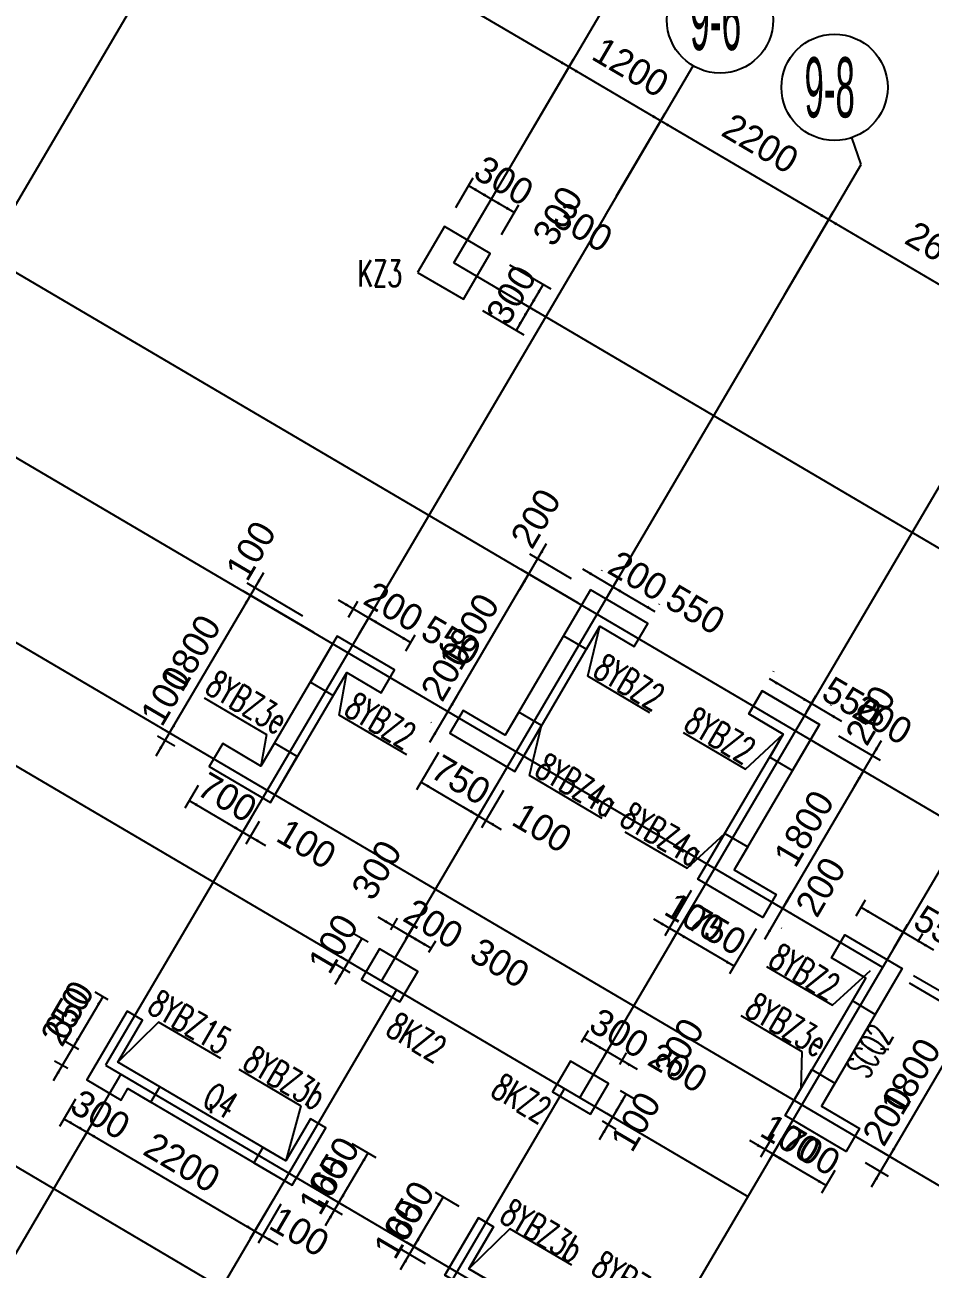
# Model space of a CAD drawing. Extents: x 19107 to 699106, y -67310 to 245688.
# Drawn here: x 596209 to 606430, y 127219 to 141263 of the extents above; entities that cross this region are included whole.
import ezdxf

# ---------------------------------------------------------------- set-up
doc = ezdxf.new("R2010")
doc.units = 0
doc.header["$LTSCALE"] = 100
doc.header["$MEASUREMENT"] = 0
for name, color, linetype in [('AXIS', 3, 'Continuous'), ('b边缘构件', 235, 'Continuous'), ('COLU', 7, 'Continuous'), ('colu-主楼', 7, 'Continuous'), ('DIM', 3, 'Continuous'), ('DOTE', 253, 'Continuous'), ('L-AXIS', 3, 'Continuous'), ('NUM', 7, 'Continuous'), ('Q-TEXT', 2, 'Continuous'), ('wall-主楼', 2, 'Continuous'), ('剪力墙身标注', 7, 'Continuous'), ('小尺寸', 4, 'Continuous'), ('边缘构件标注', 1, 'Continuous')]:
    doc.layers.add(name, color=color, linetype=linetype)
doc.layers.add('配箍校核', color=2, linetype='ByLayer', lineweight=18)
doc.styles.add('hztxt', font='hztxt')
doc.styles.get("Standard").update_dxf_attribs({"font": 'standard'})
doc.dimstyles.get("Standard").update_dxf_attribs({"dimtxt": 300, "dimasz": 100, "dimexe": 100, "dimexo": 250, "dimgap": 100, "dimtad": 0, "dimtoh": 1, "dimdec": 0, "dimdsep": 46, "dimcen": 0.09, "dimclrt": 7, "dimadec": 0, "dimazin": 0, "dimtfac": 1, "dimtdec": 4, "dimtofl": 0, "dimtmove": 0, "dimatfit": 3, "dimfxl": 1, "dimtolj": 1, "dimtzin": 0, "dimarcsym": 0})

# ---------------------------------------------------------------- blocks, each defined once
blk = doc.blocks.new('*D3484')
at = {"layer": 'L-AXIS', "color": 0, "linetype": 'ByBlock', "lineweight": -2}
for p, q in [((604786, 138216), (605336, 139151)), ((605285, 139065), (607526, 137747)), ((607028, 136899), (607577, 137833))]:
    blk.add_line(p, q, dxfattribs=at)
for points in [[(605285, 139065), (605380, 139028), (605363, 138999)], [(607526, 137747), (607432, 137783), (607448, 137812)]]:
    blk.add_solid(points, dxfattribs=at)
at = {"layer": 'L-AXIS', "color": 7, "linetype": 'Continuous', "lineweight": -2, "insert": (606583, 138707), "char_height": 300, "width": 775, "attachment_point": 5, "rotation": 329.5454, "style": 'hztxt'}
blk.add_mtext('2600', dxfattribs=at)
blk = doc.blocks.new('*D3103')
at = {"layer": 'L-AXIS', "color": 0, "linetype": 'ByBlock', "lineweight": -2}
for p, q in [((602890, 139332), (603439, 140266)), ((603388, 140180), (605285, 139065)), ((604786, 138216), (605336, 139151))]:
    blk.add_line(p, q, dxfattribs=at)
for points in [[(603388, 140180), (603483, 140143), (603466, 140115)], [(605285, 139065), (605190, 139101), (605207, 139130)]]:
    blk.add_solid(points, dxfattribs=at)
at = {"layer": 'L-AXIS', "color": 7, "linetype": 'Continuous', "lineweight": -2, "insert": (604514, 139924), "char_height": 300, "width": 780, "attachment_point": 5, "rotation": 329.5454, "style": 'hztxt'}
blk.add_mtext('2200', dxfattribs=at)
blk = doc.blocks.new('*D4004')
at = {"layer": 'L-AXIS', "color": 0, "linetype": 'ByBlock', "lineweight": -2}
for p, q in [((601855, 139940), (602405, 140874)), ((602354, 140788), (603388, 140180)), ((602890, 139332), (603439, 140266))]:
    blk.add_line(p, q, dxfattribs=at)
for points in [[(602354, 140788), (602449, 140751), (602432, 140723)], [(603388, 140180), (603294, 140216), (603311, 140245)]]:
    blk.add_solid(points, dxfattribs=at)
at = {"layer": 'L-AXIS', "color": 7, "linetype": 'Continuous', "lineweight": -2, "insert": (603049, 140785), "char_height": 300, "width": 690, "attachment_point": 5, "rotation": 329.5454, "style": 'hztxt'}
blk.add_mtext('1200', dxfattribs=at)
blk = doc.blocks.new('*D3615')
at = {"layer": 'L-AXIS', "color": 0, "linetype": 'ByBlock', "lineweight": -2}
for p, q in [((597890, 142271), (598439, 143206)), ((598389, 143119), (602354, 140788)), ((601855, 139940), (602405, 140874))]:
    blk.add_line(p, q, dxfattribs=at)
for points in [[(598389, 143119), (598483, 143083), (598466, 143054)], [(602354, 140788), (602259, 140824), (602276, 140853)]]:
    blk.add_solid(points, dxfattribs=at)
at = {"layer": 'L-AXIS', "color": 7, "linetype": 'Continuous', "lineweight": -2, "insert": (600549, 142255), "char_height": 300, "width": 785, "attachment_point": 5, "rotation": 329.5454, "style": 'hztxt'}
blk.add_mtext('4600', dxfattribs=at)
blk = doc.blocks.new('_AXISO')
blk.add_circle((0, 0), 0.5)
blk = doc.blocks.new('*D4106')
at = {"layer": '小尺寸', "color": 0, "linetype": 'ByBlock', "lineweight": -2}
for p, q in [((599573, 128078), (599841, 127920)), ((599603, 127712), (599857, 128143)), ((599522, 127992), (599791, 127834))]:
    blk.add_line(p, q, dxfattribs=at)
for points in [[(599755, 127971), (599792, 128065), (599820, 128048)], [(599705, 127884), (599668, 127790), (599639, 127807)]]:
    blk.add_solid(points, dxfattribs=at)
at = {"layer": '小尺寸', "color": 7, "linetype": 'Continuous', "lineweight": -2, "insert": (599583, 128172), "char_height": 300, "width": 476.67, "attachment_point": 5, "rotation": 59.5454, "style": 'hztxt'}
blk.add_mtext('100', dxfattribs=at)
blk = doc.blocks.new('*D5075')
at = {"layer": '小尺寸', "color": 0, "linetype": 'ByBlock', "lineweight": -2}
for p, q in [((599902, 128638), (600171, 128480)), ((599755, 127971), (600085, 128531)), ((599573, 128078), (599841, 127920))]:
    blk.add_line(p, q, dxfattribs=at)
for points in [[(600085, 128531), (600048, 128436), (600020, 128453)], [(599755, 127971), (599792, 128065), (599820, 128048)]]:
    blk.add_solid(points, dxfattribs=at)
at = {"layer": '小尺寸', "color": 7, "linetype": 'Continuous', "lineweight": -2, "insert": (599704, 128378), "char_height": 300, "width": 556.67, "attachment_point": 5, "rotation": 59.5454, "style": 'hztxt'}
blk.add_mtext('650', dxfattribs=at)
blk = doc.blocks.new('*D4708')
at = {"layer": '小尺寸', "color": 0, "linetype": 'ByBlock', "lineweight": -2}
for p, q in [((600450, 127214), (600703, 127645)), ((600784, 127366), (600516, 127523)), ((600734, 127279), (600465, 127437))]:
    blk.add_line(p, q, dxfattribs=at)
for points in [[(600602, 127473), (600638, 127567), (600667, 127550)], [(600551, 127386), (600515, 127292), (600486, 127309)]]:
    blk.add_solid(points, dxfattribs=at)
at = {"layer": '小尺寸', "color": 7, "linetype": 'Continuous', "lineweight": -2, "insert": (600430, 127674), "char_height": 300, "width": 476.67, "attachment_point": 5, "rotation": 59.5454, "style": 'hztxt'}
blk.add_mtext('100', dxfattribs=at)
blk = doc.blocks.new('*D2976')
at = {"layer": '小尺寸', "color": 0, "linetype": 'ByBlock', "lineweight": -2}
for p, q in [((601114, 127926), (600845, 128084)), ((600602, 127473), (600932, 128033)), ((600784, 127366), (600516, 127523))]:
    blk.add_line(p, q, dxfattribs=at)
for points in [[(600932, 128033), (600895, 127938), (600867, 127955)], [(600602, 127473), (600638, 127567), (600667, 127550)]]:
    blk.add_solid(points, dxfattribs=at)
at = {"layer": '小尺寸', "color": 7, "linetype": 'Continuous', "lineweight": -2, "insert": (600551, 127880), "char_height": 300, "width": 556.67, "attachment_point": 5, "rotation": 59.5454, "style": 'hztxt'}
blk.add_mtext('650', dxfattribs=at)
blk = doc.blocks.new('*D2607')
at = {"layer": '小尺寸', "color": 0, "linetype": 'ByBlock', "lineweight": -2}
for p, q in [((597690, 133013), (597944, 133444)), ((597954, 133206), (597756, 133322)), ((597903, 133120), (597705, 133236))]:
    blk.add_line(p, q, dxfattribs=at)
for points in [[(597842, 133272), (597879, 133366), (597907, 133349)], [(597792, 133185), (597755, 133091), (597726, 133108)]]:
    blk.add_solid(points, dxfattribs=at)
at = {"layer": '小尺寸', "color": 7, "linetype": 'Continuous', "lineweight": -2, "insert": (597798, 133690), "char_height": 300, "width": 476.67, "attachment_point": 5, "rotation": 59.5454, "style": 'hztxt'}
blk.add_mtext('100', dxfattribs=at)
blk = doc.blocks.new('*D2023')
at = {"layer": '小尺寸', "color": 0, "linetype": 'ByBlock', "lineweight": -2}
for p, q in [((597842, 133272), (598755, 134823)), ((599470, 134403), (598668, 134874)), ((597954, 133206), (597756, 133322))]:
    blk.add_line(p, q, dxfattribs=at)
for points in [[(598755, 134823), (598718, 134729), (598690, 134746)], [(597842, 133272), (597879, 133366), (597907, 133349)]]:
    blk.add_solid(points, dxfattribs=at)
at = {"layer": '小尺寸', "color": 7, "linetype": 'Continuous', "lineweight": -2, "insert": (598083, 134174), "char_height": 300, "width": 690, "attachment_point": 5, "rotation": 59.5454, "style": 'hztxt'}
blk.add_mtext('1800', dxfattribs=at)
blk = doc.blocks.new('*D1659')
at = {"layer": '小尺寸', "color": 0, "linetype": 'ByBlock', "lineweight": -2}
for p, q in [((598653, 134651), (598907, 135082)), ((599348, 134590), (598719, 134960)), ((599470, 134403), (598668, 134874))]:
    blk.add_line(p, q, dxfattribs=at)
for points in [[(598805, 134909), (598842, 135004), (598870, 134987)], [(598755, 134823), (598718, 134729), (598690, 134746)]]:
    blk.add_solid(points, dxfattribs=at)
at = {"layer": '小尺寸', "color": 7, "linetype": 'Continuous', "lineweight": -2, "insert": (598761, 135328), "char_height": 300, "width": 476.67, "attachment_point": 5, "rotation": 59.5454, "style": 'hztxt'}
blk.add_mtext('100', dxfattribs=at)
blk = doc.blocks.new('*D2511')
at = {"layer": '小尺寸', "color": 0, "linetype": 'ByBlock', "lineweight": -2}
for p, q in [((598165, 132676), (598014, 132421)), ((598065, 132507), (598669, 132152)), ((598768, 132321), (598618, 132066))]:
    blk.add_line(p, q, dxfattribs=at)
for points in [[(598065, 132507), (598160, 132471), (598143, 132442)], [(598669, 132152), (598574, 132189), (598591, 132217)]]:
    blk.add_solid(points, dxfattribs=at)
at = {"layer": '小尺寸', "color": 7, "linetype": 'Continuous', "lineweight": -2, "insert": (598494, 132545), "char_height": 300, "width": 566.67, "attachment_point": 5, "rotation": 329.5454, "style": 'hztxt'}
blk.add_mtext('700', dxfattribs=at)
blk = doc.blocks.new('*D823')
at = {"layer": '小尺寸', "color": 0, "linetype": 'ByBlock', "lineweight": -2}
for p, q in [((598768, 132321), (598618, 132066)), ((598496, 132254), (598927, 132000)), ((598854, 132271), (598704, 132015))]:
    blk.add_line(p, q, dxfattribs=at)
for points in [[(598669, 132152), (598574, 132189), (598591, 132217)], [(598755, 132102), (598849, 132065), (598833, 132036)]]:
    blk.add_solid(points, dxfattribs=at)
at = {"layer": '小尺寸', "color": 7, "linetype": 'Continuous', "lineweight": -2, "insert": (599390, 132018), "char_height": 300, "width": 476.67, "attachment_point": 5, "rotation": 329.5454, "style": 'hztxt'}
blk.add_mtext('100', dxfattribs=at)
blk = doc.blocks.new('*D445')
at = {"layer": '小尺寸', "color": 0, "linetype": 'ByBlock', "lineweight": -2}
for p, q in [((599746, 134774), (600263, 134470)), ((599863, 134578), (599969, 134759)), ((599984, 134390), (600141, 134657))]:
    blk.add_line(p, q, dxfattribs=at)
for points in [[(599918, 134672), (599824, 134709), (599841, 134737)], [(600091, 134571), (600185, 134535), (600168, 134506)]]:
    blk.add_solid(points, dxfattribs=at)
at = {"layer": '小尺寸', "color": 7, "linetype": 'Continuous', "lineweight": -2, "insert": (600374, 134694), "char_height": 300, "width": 566.67, "attachment_point": 5, "rotation": 329.5454, "style": 'hztxt'}
blk.add_mtext('200', dxfattribs=at)
blk = doc.blocks.new('*D1398')
at = {"layer": '小尺寸', "color": 0, "linetype": 'ByBlock', "lineweight": -2}
for p, q in [((599984, 134390), (600141, 134657)), ((600091, 134571), (600565, 134292)), ((600509, 134198), (600616, 134378))]:
    blk.add_line(p, q, dxfattribs=at)
for points in [[(600091, 134571), (600185, 134535), (600168, 134506)], [(600565, 134292), (600470, 134328), (600487, 134357)]]:
    blk.add_solid(points, dxfattribs=at)
at = {"layer": '小尺寸', "color": 7, "linetype": 'Continuous', "lineweight": -2, "insert": (601022, 134313), "char_height": 300, "width": 566.67, "attachment_point": 5, "rotation": 329.5454, "style": 'hztxt'}
blk.add_mtext('550', dxfattribs=at)
blk = doc.blocks.new('*D1046')
at = {"layer": '小尺寸', "color": 0, "linetype": 'ByBlock', "lineweight": -2}
for p, q in [((600880, 133052), (600631, 132629)), ((600682, 132716), (601328, 132335)), ((601526, 132672), (601278, 132249))]:
    blk.add_line(p, q, dxfattribs=at)
for points in [[(600682, 132716), (600777, 132679), (600760, 132651)], [(601328, 132335), (601234, 132372), (601251, 132401)]]:
    blk.add_solid(points, dxfattribs=at)
at = {"layer": '小尺寸', "color": 7, "linetype": 'Continuous', "lineweight": -2, "insert": (601132, 132741), "char_height": 300, "width": 566.67, "attachment_point": 5, "rotation": 329.5454, "style": 'hztxt'}
blk.add_mtext('750', dxfattribs=at)
blk = doc.blocks.new('*D4638')
at = {"layer": '小尺寸', "color": 0, "linetype": 'ByBlock', "lineweight": -2}
for p, q in [((601526, 132672), (601278, 132249)), ((601612, 132621), (601364, 132199)), ((601156, 132437), (601587, 132183))]:
    blk.add_line(p, q, dxfattribs=at)
for points in [[(601328, 132335), (601234, 132372), (601251, 132401)], [(601415, 132285), (601509, 132248), (601492, 132220)]]:
    blk.add_solid(points, dxfattribs=at)
at = {"layer": '小尺寸', "color": 7, "linetype": 'Continuous', "lineweight": -2, "insert": (602050, 132201), "char_height": 300, "width": 476.67, "attachment_point": 5, "rotation": 329.5454, "style": 'hztxt'}
blk.add_mtext('100', dxfattribs=at)
blk = doc.blocks.new('*D4258')
at = {"layer": '小尺寸', "color": 0, "linetype": 'ByBlock', "lineweight": -2}
for p, q in [((600782, 133167), (601086, 133684)), ((600892, 133566), (600898, 133563)), ((600791, 133394), (600797, 133390))]:
    blk.add_line(p, q, dxfattribs=at)
for points in [[(600985, 133512), (601021, 133607), (601050, 133590)], [(600883, 133340), (600847, 133245), (600818, 133262)]]:
    blk.add_solid(points, dxfattribs=at)
at = {"layer": '小尺寸', "color": 7, "linetype": 'Continuous', "lineweight": -2, "insert": (600963, 133969), "char_height": 300, "width": 566.67, "attachment_point": 5, "rotation": 59.5454, "style": 'hztxt'}
blk.add_mtext('200', dxfattribs=at)
blk = doc.blocks.new('*D5213')
at = {"layer": '小尺寸', "color": 0, "linetype": 'ByBlock', "lineweight": -2}
for p, q in [((602451, 134738), (601811, 135114)), ((600985, 133512), (601897, 135064)), ((600892, 133566), (600898, 133563))]:
    blk.add_line(p, q, dxfattribs=at)
for points in [[(601897, 135064), (601861, 134969), (601832, 134986)], [(600985, 133512), (601021, 133607), (601050, 133590)]]:
    blk.add_solid(points, dxfattribs=at)
at = {"layer": '小尺寸', "color": 7, "linetype": 'Continuous', "lineweight": -2, "insert": (601225, 134415), "char_height": 300, "width": 690, "attachment_point": 5, "rotation": 59.5454, "style": 'hztxt'}
blk.add_mtext('1800', dxfattribs=at)
blk = doc.blocks.new('*D173')
at = {"layer": '小尺寸', "color": 0, "linetype": 'ByBlock', "lineweight": -2}
for p, q in [((601796, 134891), (602100, 135409)), ((602380, 135012), (601912, 135287)), ((602451, 134738), (601811, 135114))]:
    blk.add_line(p, q, dxfattribs=at)
for points in [[(601998, 135236), (602035, 135331), (602063, 135314)], [(601897, 135064), (601861, 134969), (601832, 134986)]]:
    blk.add_solid(points, dxfattribs=at)
at = {"layer": '小尺寸', "color": 7, "linetype": 'Continuous', "lineweight": -2, "insert": (601977, 135693), "char_height": 300, "width": 566.67, "attachment_point": 5, "rotation": 59.5454, "style": 'hztxt'}
blk.add_mtext('200', dxfattribs=at)
blk = doc.blocks.new('*D5129')
at = {"layer": '小尺寸', "color": 0, "linetype": 'ByBlock', "lineweight": -2}
for p, q in [((602504, 135123), (603021, 134819)), ((602722, 135101), (602727, 135108)), ((602793, 134827), (602899, 135007))]:
    blk.add_line(p, q, dxfattribs=at)
for points in [[(602676, 135022), (602581, 135058), (602598, 135087)], [(602848, 134920), (602943, 134884), (602926, 134855)]]:
    blk.add_solid(points, dxfattribs=at)
at = {"layer": '小尺寸', "color": 7, "linetype": 'Continuous', "lineweight": -2, "insert": (603131, 135044), "char_height": 300, "width": 566.67, "attachment_point": 5, "rotation": 329.5454, "style": 'hztxt'}
blk.add_mtext('200', dxfattribs=at)
blk = doc.blocks.new('*D3411')
at = {"layer": '小尺寸', "color": 0, "linetype": 'ByBlock', "lineweight": -2}
for p, q in [((602793, 134827), (602899, 135007)), ((602848, 134920), (603322, 134642)), ((603369, 134720), (603373, 134728))]:
    blk.add_line(p, q, dxfattribs=at)
for points in [[(602848, 134920), (602943, 134884), (602926, 134855)], [(603322, 134642), (603228, 134678), (603245, 134707)]]:
    blk.add_solid(points, dxfattribs=at)
at = {"layer": '小尺寸', "color": 7, "linetype": 'Continuous', "lineweight": -2, "insert": (603780, 134663), "char_height": 300, "width": 566.67, "attachment_point": 5, "rotation": 329.5454, "style": 'hztxt'}
blk.add_mtext('550', dxfattribs=at)
blk = doc.blocks.new('*D3025')
at = {"layer": '小尺寸', "color": 0, "linetype": 'ByBlock', "lineweight": -2}
for p, q in [((603818, 131440), (603519, 130931)), ((604465, 131060), (604166, 130551)), ((604216, 130638), (603570, 131018))]:
    blk.add_line(p, q, dxfattribs=at)
for points in [[(603570, 131018), (603664, 130981), (603647, 130953)], [(604216, 130638), (604122, 130674), (604138, 130703)]]:
    blk.add_solid(points, dxfattribs=at)
at = {"layer": '小尺寸', "color": 7, "linetype": 'Continuous', "lineweight": -2, "insert": (604020, 131043), "char_height": 300, "width": 566.67, "attachment_point": 5, "rotation": 329.5454, "style": 'hztxt'}
blk.add_mtext('750', dxfattribs=at)
blk = doc.blocks.new('*D3985')
at = {"layer": '小尺寸', "color": 0, "linetype": 'ByBlock', "lineweight": -2}
for p, q in [((603732, 131491), (603433, 130982)), ((603818, 131440), (603519, 130931)), ((603742, 130916), (603311, 131170))]:
    blk.add_line(p, q, dxfattribs=at)
for points in [[(603483, 131068), (603389, 131105), (603406, 131133)], [(603570, 131018), (603664, 130981), (603647, 130953)]]:
    blk.add_solid(points, dxfattribs=at)
at = {"layer": '小尺寸', "color": 7, "linetype": 'Continuous', "lineweight": -2, "insert": (603771, 131189), "char_height": 300, "width": 476.67, "attachment_point": 5, "rotation": 329.5454, "style": 'hztxt'}
blk.add_mtext('100', dxfattribs=at)
blk = doc.blocks.new('*D3601')
at = {"layer": '小尺寸', "color": 0, "linetype": 'ByBlock', "lineweight": -2}
for p, q in [((604562, 130944), (604866, 131462)), ((604857, 131235), (604851, 131239)), ((604756, 131062), (604750, 131066))]:
    blk.add_line(p, q, dxfattribs=at)
for points in [[(604765, 131289), (604801, 131384), (604830, 131367)], [(604664, 131117), (604627, 131022), (604599, 131039)]]:
    blk.add_solid(points, dxfattribs=at)
at = {"layer": '小尺寸', "color": 7, "linetype": 'Continuous', "lineweight": -2, "insert": (605194, 131534), "char_height": 300, "width": 566.67, "attachment_point": 5, "rotation": 59.5454, "style": 'hztxt'}
blk.add_mtext('200', dxfattribs=at)
blk = doc.blocks.new('*D1941')
at = {"layer": '小尺寸', "color": 0, "linetype": 'ByBlock', "lineweight": -2}
for p, q in [((605123, 133167), (605764, 132790)), ((604765, 131289), (605677, 132841)), ((604857, 131235), (604851, 131239))]:
    blk.add_line(p, q, dxfattribs=at)
for points in [[(605677, 132841), (605641, 132746), (605612, 132763)], [(604765, 131289), (604801, 131384), (604830, 131367)]]:
    blk.add_solid(points, dxfattribs=at)
at = {"layer": '小尺寸', "color": 7, "linetype": 'Continuous', "lineweight": -2, "insert": (605006, 132192), "char_height": 300, "width": 690, "attachment_point": 5, "rotation": 59.5454, "style": 'hztxt'}
blk.add_mtext('1800', dxfattribs=at)
blk = doc.blocks.new('*D1571')
at = {"layer": '小尺寸', "color": 0, "linetype": 'ByBlock', "lineweight": -2}
for p, q in [((605123, 133167), (605764, 132790)), ((605397, 133238), (605865, 132963)), ((605576, 132669), (605880, 133186))]:
    blk.add_line(p, q, dxfattribs=at)
for points in [[(605779, 133013), (605815, 133108), (605844, 133091)], [(605677, 132841), (605641, 132746), (605612, 132763)]]:
    blk.add_solid(points, dxfattribs=at)
at = {"layer": '小尺寸', "color": 7, "linetype": 'Continuous', "lineweight": -2, "insert": (605757, 133471), "char_height": 300, "width": 566.67, "attachment_point": 5, "rotation": 59.5454, "style": 'hztxt'}
blk.add_mtext('200', dxfattribs=at)
blk = doc.blocks.new('*D1845')
at = {"layer": '小尺寸', "color": 0, "linetype": 'ByBlock', "lineweight": -2}
for p, q in [((605434, 133400), (604917, 133704)), ((605035, 133509), (605140, 133689)), ((605308, 133580), (605313, 133587))]:
    blk.add_line(p, q, dxfattribs=at)
for points in [[(605090, 133603), (604995, 133639), (605012, 133668)], [(605262, 133501), (605357, 133465), (605340, 133436)]]:
    blk.add_solid(points, dxfattribs=at)
at = {"layer": '小尺寸', "color": 7, "linetype": 'Continuous', "lineweight": -2, "insert": (605893, 133420), "char_height": 300, "width": 566.67, "attachment_point": 5, "rotation": 329.5454, "style": 'hztxt'}
blk.add_mtext('200', dxfattribs=at)
blk = doc.blocks.new('*D2791')
at = {"layer": '小尺寸', "color": 0, "linetype": 'ByBlock', "lineweight": -2}
for p, q in [((605090, 133603), (604616, 133881)), ((604662, 133960), (604666, 133968)), ((605035, 133509), (605140, 133689))]:
    blk.add_line(p, q, dxfattribs=at)
for points in [[(604616, 133881), (604710, 133845), (604693, 133816)], [(605090, 133603), (604995, 133639), (605012, 133668)]]:
    blk.add_solid(points, dxfattribs=at)
at = {"layer": '小尺寸', "color": 7, "linetype": 'Continuous', "lineweight": -2, "insert": (605547, 133624), "char_height": 300, "width": 566.67, "attachment_point": 5, "rotation": 329.5454, "style": 'hztxt'}
blk.add_mtext('550', dxfattribs=at)
blk = doc.blocks.new('*D2422')
at = {"layer": '小尺寸', "color": 0, "linetype": 'ByBlock', "lineweight": -2}
for p, q in [((605768, 128148), (606072, 128665)), ((605799, 128594), (606057, 128442)), ((605697, 128421), (605955, 128269))]:
    blk.add_line(p, q, dxfattribs=at)
for points in [[(605970, 128492), (606007, 128587), (606036, 128570)], [(605869, 128320), (605833, 128225), (605804, 128242)]]:
    blk.add_solid(points, dxfattribs=at)
at = {"layer": '小尺寸', "color": 7, "linetype": 'Continuous', "lineweight": -2, "insert": (605949, 128950), "char_height": 300, "width": 566.67, "attachment_point": 5, "rotation": 59.5454, "style": 'hztxt'}
blk.add_mtext('200', dxfattribs=at)
blk = doc.blocks.new('*D734')
at = {"layer": '小尺寸', "color": 0, "linetype": 'ByBlock', "lineweight": -2}
for p, q in [((606212, 130439), (606969, 129993)), ((605970, 128492), (606883, 130044)), ((605903, 128532), (606057, 128442))]:
    blk.add_line(p, q, dxfattribs=at)
for points in [[(606883, 130044), (606846, 129949), (606818, 129966)], [(605970, 128492), (606007, 128587), (606036, 128570)]]:
    blk.add_solid(points, dxfattribs=at)
at = {"layer": '小尺寸', "color": 7, "linetype": 'Continuous', "lineweight": -2, "insert": (606211, 129395), "char_height": 300, "width": 690, "attachment_point": 5, "rotation": 59.5454, "style": 'hztxt'}
blk.add_mtext('1800', dxfattribs=at)
blk = doc.blocks.new('*D359')
at = {"layer": '小尺寸', "color": 0, "linetype": 'ByBlock', "lineweight": -2}
for p, q in [((606244, 130535), (607020, 130080)), ((606194, 130449), (606969, 129993)), ((606781, 129872), (607035, 130303))]:
    blk.add_line(p, q, dxfattribs=at)
for points in [[(606933, 130130), (606970, 130225), (606999, 130208)], [(606883, 130044), (606846, 129949), (606818, 129966)]]:
    blk.add_solid(points, dxfattribs=at)
at = {"layer": '小尺寸', "color": 7, "linetype": 'Continuous', "lineweight": -2, "insert": (606889, 130549), "char_height": 300, "width": 476.67, "attachment_point": 5, "rotation": 59.5454, "style": 'hztxt'}
blk.add_mtext('100', dxfattribs=at)
blk = doc.blocks.new('*D1317')
at = {"layer": '小尺寸', "color": 0, "linetype": 'ByBlock', "lineweight": -2}
for p, q in [((604751, 128687), (604601, 128432)), ((605256, 128163), (604652, 128518)), ((605355, 128332), (605205, 128077))]:
    blk.add_line(p, q, dxfattribs=at)
for points in [[(604652, 128518), (604747, 128482), (604730, 128453)], [(605256, 128163), (605161, 128200), (605178, 128228)]]:
    blk.add_solid(points, dxfattribs=at)
at = {"layer": '小尺寸', "color": 7, "linetype": 'Continuous', "lineweight": -2, "insert": (605081, 128556), "char_height": 300, "width": 566.67, "attachment_point": 5, "rotation": 329.5454, "style": 'hztxt'}
blk.add_mtext('700', dxfattribs=at)
blk = doc.blocks.new('*D946')
at = {"layer": '小尺寸', "color": 0, "linetype": 'ByBlock', "lineweight": -2}
for p, q in [((604824, 128417), (604393, 128670)), ((604665, 128738), (604515, 128483)), ((604751, 128687), (604601, 128432))]:
    blk.add_line(p, q, dxfattribs=at)
for points in [[(604566, 128569), (604471, 128605), (604488, 128634)], [(604652, 128518), (604747, 128482), (604730, 128453)]]:
    blk.add_solid(points, dxfattribs=at)
at = {"layer": '小尺寸', "color": 7, "linetype": 'Continuous', "lineweight": -2, "insert": (604853, 128690), "char_height": 300, "width": 476.67, "attachment_point": 5, "rotation": 329.5454, "style": 'hztxt'}
blk.add_mtext('100', dxfattribs=at)
blk = doc.blocks.new('*D4464')
at = {"layer": '小尺寸', "color": 0, "linetype": 'ByBlock', "lineweight": -2}
for p, q in [((606470, 130820), (605953, 131124)), ((606019, 130842), (606176, 131109)), ((606292, 130913), (606348, 131008))]:
    blk.add_line(p, q, dxfattribs=at)
for points in [[(606125, 131023), (606030, 131059), (606047, 131088)], [(606297, 130922), (606392, 130885), (606375, 130857)]]:
    blk.add_solid(points, dxfattribs=at)
at = {"layer": '小尺寸', "color": 7, "linetype": 'Continuous', "lineweight": -2, "insert": (606929, 130840), "char_height": 300, "width": 566.67, "attachment_point": 5, "rotation": 329.5454, "style": 'hztxt'}
blk.add_mtext('200', dxfattribs=at)
blk = doc.blocks.new('*D4757')
at = {"layer": '小尺寸', "color": 0, "linetype": 'ByBlock', "lineweight": -2}
for p, q in [((605595, 131207), (605701, 131388)), ((606125, 131023), (605651, 131302)), ((606019, 130842), (606176, 131109))]:
    blk.add_line(p, q, dxfattribs=at)
for points in [[(605651, 131302), (605745, 131265), (605729, 131237)], [(606125, 131023), (606030, 131059), (606047, 131088)]]:
    blk.add_solid(points, dxfattribs=at)
at = {"layer": '小尺寸', "color": 7, "linetype": 'Continuous', "lineweight": -2, "insert": (606582, 131044), "char_height": 300, "width": 566.67, "attachment_point": 5, "rotation": 329.5454, "style": 'hztxt'}
blk.add_mtext('550', dxfattribs=at)
blk = doc.blocks.new('*D1579')
at = {"layer": '小尺寸', "color": 0, "linetype": 'ByBlock', "lineweight": -2}
for p, q in [((600194, 131195), (600711, 130891)), ((600340, 131049), (600417, 131180)), ((600512, 130948), (600589, 131078))]:
    blk.add_line(p, q, dxfattribs=at)
for points in [[(600366, 131094), (600272, 131130), (600288, 131159)], [(600539, 130992), (600633, 130956), (600616, 130927)]]:
    blk.add_solid(points, dxfattribs=at)
at = {"layer": '小尺寸', "color": 7, "linetype": 'Continuous', "lineweight": -2, "insert": (600822, 131116), "char_height": 300, "width": 566.67, "attachment_point": 5, "rotation": 329.5454, "style": 'hztxt'}
blk.add_mtext('200', dxfattribs=at)
blk = doc.blocks.new('*D2512')
at = {"layer": '小尺寸', "color": 0, "linetype": 'ByBlock', "lineweight": -2}
for p, q in [((600512, 130948), (600589, 131078)), ((600539, 130992), (600797, 130840)), ((600771, 130796), (600848, 130926))]:
    blk.add_line(p, q, dxfattribs=at)
for points in [[(600539, 130992), (600633, 130956), (600616, 130927)], [(600797, 130840), (600703, 130876), (600719, 130905)]]:
    blk.add_solid(points, dxfattribs=at)
at = {"layer": '小尺寸', "color": 7, "linetype": 'Continuous', "lineweight": -2, "insert": (601572, 130675), "char_height": 300, "width": 566.67, "attachment_point": 5, "rotation": 329.5454, "style": 'hztxt'}
blk.add_mtext('300', dxfattribs=at)
blk = doc.blocks.new('*D2146')
at = {"layer": '小尺寸', "color": 0, "linetype": 'ByBlock', "lineweight": -2}
for p, q in [((600014, 130950), (599862, 130692)), ((600084, 130909), (599928, 131001)), ((599932, 130651), (599776, 130743))]:
    blk.add_line(p, q, dxfattribs=at)
for points in [[(600014, 130950), (599978, 130856), (599949, 130873)], [(599862, 130692), (599899, 130787), (599927, 130770)]]:
    blk.add_solid(points, dxfattribs=at)
at = {"layer": '小尺寸', "color": 7, "linetype": 'Continuous', "lineweight": -2, "insert": (600180, 131725), "char_height": 300, "width": 566.67, "attachment_point": 5, "rotation": 59.5454, "style": 'hztxt'}
blk.add_mtext('300', dxfattribs=at)
blk = doc.blocks.new('*D452')
at = {"layer": '小尺寸', "color": 0, "linetype": 'ByBlock', "lineweight": -2}
for p, q in [((599964, 130864), (599710, 130433)), ((599881, 130565), (599725, 130656)), ((599932, 130651), (599776, 130743))]:
    blk.add_line(p, q, dxfattribs=at)
for points in [[(599862, 130692), (599899, 130787), (599927, 130770)], [(599812, 130606), (599775, 130511), (599746, 130528)]]:
    blk.add_solid(points, dxfattribs=at)
at = {"layer": '小尺寸', "color": 7, "linetype": 'Continuous', "lineweight": -2, "insert": (599690, 130893), "char_height": 300, "width": 476.67, "attachment_point": 5, "rotation": 59.5454, "style": 'hztxt'}
blk.add_mtext('100', dxfattribs=at)
blk = doc.blocks.new('*D749')
at = {"layer": '小尺寸', "color": 0, "linetype": 'ByBlock', "lineweight": -2}
for p, q in [((603125, 129472), (602607, 129776)), ((602754, 129630), (602831, 129761)), ((602926, 129528), (603003, 129659))]:
    blk.add_line(p, q, dxfattribs=at)
for points in [[(602780, 129674), (602685, 129711), (602702, 129739)], [(602952, 129573), (603047, 129537), (603030, 129508)]]:
    blk.add_solid(points, dxfattribs=at)
at = {"layer": '小尺寸', "color": 7, "linetype": 'Continuous', "lineweight": -2, "insert": (603583, 129492), "char_height": 300, "width": 566.67, "attachment_point": 5, "rotation": 329.5454, "style": 'hztxt'}
blk.add_mtext('200', dxfattribs=at)
blk = doc.blocks.new('*D377')
at = {"layer": '小尺寸', "color": 0, "linetype": 'ByBlock', "lineweight": -2}
for p, q in [((602495, 129782), (602572, 129913)), ((602780, 129674), (602521, 129826)), ((602754, 129630), (602831, 129761))]:
    blk.add_line(p, q, dxfattribs=at)
for points in [[(602521, 129826), (602616, 129790), (602599, 129761)], [(602780, 129674), (602685, 129711), (602702, 129739)]]:
    blk.add_solid(points, dxfattribs=at)
at = {"layer": '小尺寸', "color": 7, "linetype": 'Continuous', "lineweight": -2, "insert": (602920, 129882), "char_height": 300, "width": 566.67, "attachment_point": 5, "rotation": 329.5454, "style": 'hztxt'}
blk.add_mtext('300', dxfattribs=at)
blk = doc.blocks.new('*D1338')
at = {"layer": '小尺寸', "color": 0, "linetype": 'ByBlock', "lineweight": -2}
for p, q in [((602929, 129237), (603085, 129145)), ((602998, 129196), (602846, 128937)), ((602777, 128978), (602933, 128887))]:
    blk.add_line(p, q, dxfattribs=at)
for points in [[(602998, 129196), (602962, 129101), (602933, 129118)], [(602846, 128937), (602883, 129032), (602911, 129015)]]:
    blk.add_solid(points, dxfattribs=at)
at = {"layer": '小尺寸', "color": 7, "linetype": 'Continuous', "lineweight": -2, "insert": (603595, 129717), "char_height": 300, "width": 566.67, "attachment_point": 5, "rotation": 59.5454, "style": 'hztxt'}
blk.add_mtext('300', dxfattribs=at)
blk = doc.blocks.new('*D959')
at = {"layer": '小尺寸', "color": 0, "linetype": 'ByBlock', "lineweight": -2}
for p, q in [((602948, 129110), (602694, 128679)), ((602777, 128978), (602933, 128887)), ((602726, 128892), (602882, 128800))]:
    blk.add_line(p, q, dxfattribs=at)
for points in [[(602846, 128937), (602883, 129032), (602911, 129015)], [(602796, 128851), (602759, 128756), (602731, 128773)]]:
    blk.add_solid(points, dxfattribs=at)
at = {"layer": '小尺寸', "color": 7, "linetype": 'Continuous', "lineweight": -2, "insert": (603106, 128885), "char_height": 300, "width": 476.67, "attachment_point": 5, "rotation": 59.5454, "style": 'hztxt'}
blk.add_mtext('100', dxfattribs=at)
blk = doc.blocks.new('*D332')
at = {"layer": '小尺寸', "color": 0, "linetype": 'ByBlock', "lineweight": -2}
for p, q in [((597148, 130257), (597001, 130344)), ((597088, 130293), (596758, 129733)), ((596819, 129697), (596672, 129784))]:
    blk.add_line(p, q, dxfattribs=at)
for points in [[(597088, 130293), (597051, 130199), (597023, 130215)], [(596758, 129733), (596794, 129828), (596823, 129811)]]:
    blk.add_solid(points, dxfattribs=at)
at = {"layer": '小尺寸', "color": 7, "linetype": 'Continuous', "lineweight": -2, "insert": (596707, 130140), "char_height": 300, "width": 556.67, "attachment_point": 5, "rotation": 59.5454, "style": 'hztxt'}
blk.add_mtext('650', dxfattribs=at)
blk = doc.blocks.new('*D1294')
at = {"layer": '小尺寸', "color": 0, "linetype": 'ByBlock', "lineweight": -2}
for p, q in [((596860, 129905), (596530, 129345)), ((596819, 129697), (596672, 129784)), ((596692, 129482), (596545, 129568))]:
    blk.add_line(p, q, dxfattribs=at)
for points in [[(596758, 129733), (596794, 129828), (596823, 129811)], [(596631, 129517), (596595, 129423), (596566, 129440)]]:
    blk.add_solid(points, dxfattribs=at)
at = {"layer": '小尺寸', "color": 7, "linetype": 'Continuous', "lineweight": -2, "insert": (596670, 130076), "char_height": 300, "width": 566.67, "attachment_point": 5, "rotation": 59.5454, "style": 'hztxt'}
blk.add_mtext('250', dxfattribs=at)
blk = doc.blocks.new('*D4164')
at = {"layer": '小尺寸', "color": 0, "linetype": 'ByBlock', "lineweight": -2}
for p, q in [((596781, 129139), (596599, 128830)), ((597040, 128987), (596858, 128678)), ((596650, 128917), (596909, 128765))]:
    blk.add_line(p, q, dxfattribs=at)
for points in [[(596650, 128917), (596745, 128880), (596728, 128852)], [(596909, 128765), (596814, 128801), (596831, 128830)]]:
    blk.add_solid(points, dxfattribs=at)
at = {"layer": '小尺寸', "color": 7, "linetype": 'Continuous', "lineweight": -2, "insert": (597062, 128964), "char_height": 300, "width": 566.67, "attachment_point": 5, "rotation": 329.5454, "style": 'hztxt'}
blk.add_mtext('300', dxfattribs=at)
blk = doc.blocks.new('*D5115')
at = {"layer": '小尺寸', "color": 0, "linetype": 'ByBlock', "lineweight": -2}
for p, q in [((597040, 128987), (596858, 128678)), ((596909, 128765), (598805, 127649)), ((598936, 127872), (598754, 127563))]:
    blk.add_line(p, q, dxfattribs=at)
for points in [[(596909, 128765), (597003, 128728), (596986, 128700)], [(598805, 127649), (598711, 127686), (598727, 127715)]]:
    blk.add_solid(points, dxfattribs=at)
at = {"layer": '小尺寸', "color": 7, "linetype": 'Continuous', "lineweight": -2, "insert": (597984, 128423), "char_height": 300, "width": 780, "attachment_point": 5, "rotation": 329.5454, "style": 'hztxt'}
blk.add_mtext('2200', dxfattribs=at)
blk = doc.blocks.new('*D4755')
at = {"layer": '小尺寸', "color": 0, "linetype": 'ByBlock', "lineweight": -2}
for p, q in [((599012, 128002), (598754, 127563)), ((599098, 127951), (598841, 127513)), ((598633, 127751), (599064, 127497))]:
    blk.add_line(p, q, dxfattribs=at)
for points in [[(598805, 127649), (598711, 127686), (598727, 127715)], [(598891, 127599), (598986, 127562), (598969, 127534)]]:
    blk.add_solid(points, dxfattribs=at)
at = {"layer": '小尺寸', "color": 7, "linetype": 'Continuous', "lineweight": -2, "insert": (599310, 127643), "char_height": 300, "width": 476.67, "attachment_point": 5, "rotation": 329.5454, "style": 'hztxt'}
blk.add_mtext('100', dxfattribs=at)
blk = doc.blocks.new('*D5049')
at = {"layer": 'DIM', "color": 0, "linetype": 'ByBlock', "lineweight": -2}
for p, q in [((601074, 139202), (601269, 139535)), ((601219, 139449), (601477, 139297)), ((601332, 139050), (601528, 139383))]:
    blk.add_line(p, q, dxfattribs=at)
for points in [[(601219, 139449), (601313, 139412), (601296, 139384)], [(601477, 139297), (601383, 139333), (601399, 139362)]]:
    blk.add_solid(points, dxfattribs=at)
at = {"layer": 'DIM', "color": 7, "linetype": 'Continuous', "lineweight": -2, "insert": (601617, 139504), "char_height": 300, "width": 566.67, "attachment_point": 5, "rotation": 329.5454, "style": 'hztxt'}
blk.add_mtext('300', dxfattribs=at)
blk = doc.blocks.new('*D4276')
at = {"layer": 'DIM', "color": 0, "linetype": 'ByBlock', "lineweight": -2}
for p, q in [((601332, 139050), (601528, 139383)), ((601477, 139297), (601736, 139144)), ((601591, 138898), (601786, 139231))]:
    blk.add_line(p, q, dxfattribs=at)
for points in [[(601477, 139297), (601572, 139260), (601555, 139231)], [(601736, 139144), (601641, 139181), (601658, 139210)]]:
    blk.add_solid(points, dxfattribs=at)
at = {"layer": 'DIM', "color": 7, "linetype": 'Continuous', "lineweight": -2, "insert": (602510, 138979), "char_height": 300, "width": 566.67, "attachment_point": 5, "rotation": 329.5454, "style": 'hztxt'}
blk.add_mtext('300', dxfattribs=at)
blk = doc.blocks.new('*D5')
at = {"layer": 'DIM', "color": 0, "linetype": 'ByBlock', "lineweight": -2}
for p, q in [((601680, 138556), (602146, 138282)), ((602060, 138332), (601907, 138074)), ((601528, 138297), (601994, 138023))]:
    blk.add_line(p, q, dxfattribs=at)
for points in [[(602060, 138332), (602023, 138238), (601995, 138255)], [(601907, 138074), (601944, 138168), (601973, 138151)]]:
    blk.add_solid(points, dxfattribs=at)
at = {"layer": 'DIM', "color": 7, "linetype": 'Continuous', "lineweight": -2, "insert": (602225, 139107), "char_height": 300, "width": 566.67, "attachment_point": 5, "rotation": 59.5454, "style": 'hztxt'}
blk.add_mtext('300', dxfattribs=at)
blk = doc.blocks.new('*D3890')
at = {"layer": 'DIM', "color": 0, "linetype": 'ByBlock', "lineweight": -2}
for p, q in [((601528, 138297), (601994, 138023)), ((601907, 138074), (601755, 137815)), ((601375, 138038), (601842, 137764))]:
    blk.add_line(p, q, dxfattribs=at)
for points in [[(601907, 138074), (601871, 137979), (601842, 137996)], [(601755, 137815), (601792, 137910), (601820, 137893)]]:
    blk.add_solid(points, dxfattribs=at)
at = {"layer": 'DIM', "color": 7, "linetype": 'Continuous', "lineweight": -2, "insert": (601700, 138214), "char_height": 300, "width": 566.67, "attachment_point": 5, "rotation": 59.5454, "style": 'hztxt'}
blk.add_mtext('300', dxfattribs=at)

msp = doc.modelspace()

# ---------------------------------------------------------------- linework, layer by layer
at = {"layer": 'b边缘构件'}
for points in [[(602595.5, 134885), (602291.4, 134367.8), (602550, 134215.7), (602702, 134474.3), (603089.9, 134246.3), (603242, 134504.9), (602595.5, 134885)], [(599736, 134362.2), (599431.9, 133845), (599690.5, 133693), (599842.5, 133951.6), (600230.5, 133723.5), (600382.5, 133982.1), (599736, 134362.2)], [(604535.1, 133744.6), (604383, 133486), (604770.9, 133257.9), (604618.9, 132999.3), (604877.5, 132847.2), (605181.6, 133364.4), (604535.1, 133744.6)], [(601158.3, 133525.9), (601006.3, 133267.3), (601739, 132836.5), (602043.1, 133353.7), (601784.5, 133505.8), (601632.5, 133247.2), (601158.3, 133525.9)], [(598443.3, 133150.2), (598291.3, 132891.6), (598980.9, 132486.1), (599285, 133003.3), (599026.4, 133155.4), (598874.3, 132896.8), (598443.3, 133150.2)], [(604692.7, 131447.8), (604540.6, 131189.2), (603807.9, 131620), (604112, 132137.3), (604370.6, 131985.2), (604218.5, 131726.6), (604692.7, 131447.8)], [(606115, 130611.5), (605810.9, 130094.3), (605552.3, 130246.3), (605704.3, 130505), (605316.4, 130733), (605468.5, 130991.6), (606115, 130611.5)], [(597363.9, 130130.7), (596907.8, 129354.9), (597295.7, 129126.8), (597371.7, 129256.1), (597630.3, 129104), (597731.7, 129276.4), (597257.6, 129555.2), (597536.3, 130029.3), (597363.9, 130130.7)], [(605633.7, 128806.4), (605481.6, 128547.8), (604792, 128953.3), (605096.1, 129470.5), (605354.7, 129318.5), (605202.7, 129059.8), (605633.7, 128806.4)], [(598895.4, 128592.2), (598794.1, 128419.8), (599225.1, 128166.4), (599605.2, 128812.9), (599432.8, 128914.2), (599154, 128440.1), (598895.4, 128592.2)], [(601329.3, 127799.2), (600949.1, 127152.6), (601380.2, 126899.2), (601481.5, 127071.6), (601222.9, 127223.7), (601501.7, 127697.8), (601329.3, 127799.2)]]:
    msp.add_lwpolyline(points, dxfattribs=at)
at = {"layer": 'COLU'}
msp.add_lwpolyline([(600642.8, 138469.3), (601160, 138165.2), (601464.1, 138682.4), (600946.9, 138986.5)], close=True, dxfattribs=at)
at = {"layer": 'colu-主楼'}
for points in [[(600441.5, 130235.2), (600644.3, 130580), (600213.3, 130833.5), (600010.5, 130488.7)], [(600441.5, 130235.2), (600644.3, 130580), (600213.3, 130833.5), (600010.5, 130488.7)], [(602596.6, 128968.1), (602799.4, 129312.9), (602368.3, 129566.3), (602165.6, 129221.5)], [(602596.6, 128968.1), (602799.4, 129312.9), (602368.3, 129566.3), (602165.6, 129221.5)]]:
    msp.add_lwpolyline(points, close=True, dxfattribs=at)
at = {"layer": 'DOTE'}
for p, q in [((601053.4, 138575.8), (612913.9, 158747.3)), ((587628.3, 143453.4), (636841.8, 114516.9)), ((597763.4, 142055.8), (591360.6, 131166.4)), ((586716, 141901.7), (605891.9, 130626.7)), ((585803.6, 140350.1), (639805.6, 108598)), ((585195.4, 139315.6), (604371.4, 128040.6)), ((602763.1, 139116), (597120.7, 129519.7)), ((647775.5, 111104.2), (601053.4, 138575.8)), ((604659.6, 138001), (600233.6, 130473.5)), ((606900.9, 136683.1), (602474.9, 129155.7)), ((583218.7, 135953.7), (631186.4, 107749.7)), ((608797.3, 135568), (603154.9, 125971.7)), ((600406, 130372.1), (593214.3, 118140.9)), ((597120.7, 129519.7), (633192.4, 108310.3)), ((597293.1, 129418.3), (591317.8, 119256)), ((602302.5, 129257), (595110.8, 117025.8))]:
    msp.add_line(p, q, dxfattribs=at)
at = {"layer": 'L-AXIS'}
for p, q in [((602763.1, 139116), (603753.8, 140800.8)), ((605650.2, 139685.8), (605545.7, 139990.3)), ((604659.6, 138001), (605650.2, 139685.8))]:
    msp.add_line(p, q, dxfattribs=at)
at = {"layer": 'wall-主楼'}
for points in [[(602595.5, 134885), (601632.5, 133247.2), (601158.3, 133525.9), (601006.3, 133267.3), (601739, 132836.5), (602702, 134474.3), (603089.9, 134246.3), (603242, 134504.9)], [(600382.5, 133982.1), (599736, 134362.2), (598874.3, 132896.8), (598443.3, 133150.2), (598291.3, 132891.6), (598980.9, 132486.1), (599842.5, 133951.6), (600230.5, 133723.5)], [(605181.6, 133364.4), (604218.5, 131726.6), (604692.7, 131447.8), (604540.6, 131189.2), (603807.9, 131620), (604770.9, 133257.9), (604383, 133486), (604535.1, 133744.6)], [(605468.5, 130991.6), (606115, 130611.5), (605202.7, 129059.8), (605633.7, 128806.4), (605481.6, 128547.8), (604792, 128953.3), (605704.3, 130505), (605316.4, 130733)], [(597363.9, 130130.7), (596907.8, 129354.9), (597295.7, 129126.8), (597371.7, 129256.1), (599225.1, 128166.4), (599605.2, 128812.9), (599432.8, 128914.2), (599154, 128440.1), (597257.6, 129555.2), (597536.3, 130029.3)], [(603613.7, 126456), (603157.5, 125680.2), (602726.5, 125933.6), (602802.5, 126062.9), (600949.1, 127152.6), (601329.3, 127799.2), (601501.7, 127697.8), (601222.9, 127223.7), (603119.4, 126108.6), (603398.2, 126582.7)]]:
    msp.add_lwpolyline(points, close=True, dxfattribs=at)
at = {"layer": '边缘构件标注', "color": 200}
for p, q in [((602564.8, 133910), (602702, 134474.3)), ((599756, 133473.4), (599842.5, 133951.6)), ((603266.5, 133497.4), (602564.8, 133910)), ((598233.6, 133668.2), (598936.1, 133255.2)), ((600521, 133023.6), (599756, 133473.4)), ((601905.9, 132789.4), (602043.1, 133353.7)), ((603642.7, 133276.2), (604344.5, 132863.6)), ((598936.1, 133255.2), (598874.3, 132896.8)), ((604344.5, 132863.6), (604770.9, 133257.9)), ((602726.1, 132307.1), (601905.9, 132789.4)), ((602983.8, 132155.5), (603685.6, 131742.9)), ((603685.6, 131742.9), (604112, 132137.3)), ((604581.1, 130636.3), (605328.6, 130196.8)), ((605328.6, 130196.8), (605755, 130591.2)), ((604293.5, 130081), (604982.5, 129675.8)), ((597717.9, 130007.2), (597257.6, 129555.2)), ((598419.7, 129594.6), (597717.9, 130007.2)), ((604982.5, 129675.8), (604969.4, 129255)), ((598623.5, 129474.8), (599325.2, 129062.2)), ((599325.2, 129062.2), (599154, 128440.1)), ((601683.3, 127675.7), (601222.9, 127223.7)), ((602385, 127263.1), (601683.3, 127675.7))]:
    msp.add_line(p, q, dxfattribs=at)
at = {"layer": '配箍校核'}
for p, q in [((596907.8, 129354.9), (596983.8, 129484.2)), ((597295.7, 129126.8), (596907.8, 129354.9))]:
    msp.add_line(p, q, dxfattribs=at)

# ---------------------------------------------------------------- block references
at = {"layer": 'AXIS'}
ref = msp.add_blockref('_AXISO', (604057.9, 141318.1), dxfattribs=dict(at, xscale=1199.999999999997, yscale=1200, rotation=359.999645787379))
ref.add_attrib('A', '9-6', (603718.5, 140978.6), dxfattribs={"height": 678.82, "style": 'hztxt', "width": 0.440678})
ref = msp.add_blockref('_AXISO', (605350.9, 140557.8), dxfattribs=dict(at, xscale=1199.999999999997, yscale=1200, rotation=359.999645787379))
ref.add_attrib('A', '9-8', (605011.5, 140218.4), dxfattribs={"height": 678.82, "style": 'hztxt', "width": 0.433333})

# ---------------------------------------------------------------- texts
at = {"layer": 'NUM', "color": 200, "width": 0.7}
msp.add_text('KZ3', height=300, dxfattribs=at).set_placement((599966.7, 138308.1))
for p in [(600269.5, 129872.5), (601452.7, 129184.6)]:
    msp.add_text('8KZ2', height=300, rotation=329.54537, dxfattribs=at).set_placement(p)
at = {"layer": 'Q-TEXT', "color": 3, "width": 0.6}
msp.add_text('SCQ2', height=300, rotation=59.54537, dxfattribs=at).set_placement((605728.2, 129354.6))
at = {"layer": '剪力墙身标注', "width": 0.7}
msp.add_text('Q4', height=300, rotation=329.54537, dxfattribs=at).set_placement((598194.1, 129079.9))
at = {"layer": '边缘构件标注', "color": 200, "width": 0.7}
for s, p in [('8YBZ2', (602607.6, 133920.7)), ('8YBZ3e', (598227.8, 133733)), ('8YBZ2', (599798.8, 133484.1)), ('8YBZ2', (603632.9, 133317.9)), ('8YBZ4a', (601948.7, 132800.1)), ('8YBZ4a', (602909.3, 132244.5)), ('8YBZ2', (604587.2, 130651.5)), ('8YBZ15', (597576.6, 130126.2)), ('8YBZ3e', (604321.7, 130092.8)), ('8YBZ3b', (598652.3, 129493.7)), ('8YBZ3b', (601554.1, 127766.8)), ('8YBZ15b', (602587.5, 127179.9))]:
    msp.add_text(s, height=300, rotation=329.54537, dxfattribs=at).set_placement(p)

# ---------------------------------------------------------------- dimensions: what is measured, and where the dimension line sits
at = {"layer": 'DIM', "color": 200}
for p1, p2, distance, picture, middle in [((600946.9, 138986.5), (601205.5, 138834.4), 536, '*D5049', (601157.3, 139774.6)), ((601464.1, 138682.4), (601312, 138423.8), 690.7, '*D5', (601954.6, 138647))]:
    dim = msp.add_aligned_dim(p1=p1, p2=p2, distance=distance, dimstyle='Standard', dxfattribs=at)
    dim.commit()
    dim.dimension.update_dxf_attribs({"geometry": picture, "text_midpoint": middle})
for base, p1, p2, angle, picture, middle in [((601735.8, 139144.5), (601205.5, 138834.4), (601464.1, 138682.4), 149.54537, '*D4276', (602050.5, 139249.4)), ((601755.4, 137815), (601312, 138423.8), (601160, 138165.2), 59.54537, '*D3890', (601429.4, 137753.8))]:
    dim = msp.add_linear_dim(base=base, p1=p1, p2=p2, angle=angle, dimstyle='Standard', dxfattribs=at)
    dim.commit()
    dim.dimension.update_dxf_attribs({"geometry": picture, "text_midpoint": middle})
at = {"layer": 'L-AXIS'}
for base, p1, p2, picture, middle in [((602354, 140787.8), (597763.4, 142055.8), (601728.7, 139724.3), '*D3615', (600548.8, 142255.3)), ((603388.5, 140179.6), (601728.7, 139724.3), (602763.1, 139116), '*D4004', (603048.7, 140785.4)), ((605284.9, 139064.5), (602763.1, 139116), (604659.6, 138001), '*D3103', (604514.1, 139923.8)), ((607526.2, 137746.7), (604659.6, 138001), (606900.9, 136683.1), '*D3484', (606583, 138707.3))]:
    dim = msp.add_linear_dim(base=base, p1=p1, p2=p2, angle=329.54537, dimstyle='Standard', dxfattribs=at)
    dim.commit()
    dim.dimension.update_dxf_attribs({"geometry": picture, "text_midpoint": middle})
at = {"layer": '小尺寸'}
for base, p1, p2, angle, picture, middle in [((601998.4, 135236.1), (602666.5, 134611.2), (602595.5, 134885), 59.54537, '*D173', (601732.2, 135276.6)), ((598805.2, 134909.5), (599685.3, 134276), (599563.6, 134463.6), 59.54537, '*D1659', (598564.4, 134993.1)), ((602848.3, 134920.5), (602595.5, 134885), (602666.5, 134611.2), 329.54537, '*D5129', (602714.8, 135289)), ((601897, 135063.7), (601107.7, 133439.7), (602666.5, 134611.2), 59.54537, '*D5213', (601225.3, 134414.6)), ((600090.7, 134570.9), (599736, 134362.2), (599857.7, 134174.7), 329.54537, '*D445', (599957.2, 134939.5)), ((603322.5, 134641.7), (602666.5, 134611.2), (603242, 134504.9), 329.54537, '*D3411', (603212.1, 134996.6)), ((598754.6, 134823.3), (598169.5, 133079.2), (599685.3, 134276), 59.54537, '*D2023', (598082.9, 134174.2)), ((600564.8, 134292.2), (599857.7, 134174.7), (600382.5, 133982.1), 329.54537, '*D1398', (600454.5, 134647.1)), ((600984.7, 133512), (601006.3, 133267.3), (601107.7, 133439.7), 59.54537, '*D4258', (600718.5, 133552.6)), ((597842.2, 133271.6), (598118.9, 132993), (598169.5, 133079.2), 59.54537, '*D2607', (597601.4, 133355.3)), ((604615.5, 133881.4), (604907.8, 133293.4), (604535.1, 133744.6), 149.54537, '*D2791', (604979.3, 133957.5)), ((605778.7, 133013.4), (604907.8, 133293.4), (605181.6, 133364.4), 59.54537, '*D1571', (605512.5, 133053.9)), ((605089.6, 133602.6), (605181.6, 133364.4), (604907.8, 133293.4), 149.54537, '*D1845', (605476.6, 133665.1)), ((605677.3, 132840.9), (604642, 131361.6), (604907.8, 133293.4), 59.54537, '*D1941', (605005.6, 132191.8)), ((601328.4, 132335.5), (601006.3, 133267.3), (601652.8, 132887.2), 329.54537, '*D1046', (601131.9, 132741.1)), ((598668.6, 132152.2), (598291.3, 132891.6), (598894.7, 132536.8), 329.54537, '*D2511', (598493.6, 132545.1)), ((601414.6, 132284.8), (601652.8, 132887.2), (601739, 132836.5), 329.54537, '*D4638', (601715.4, 132397.9)), ((598754.8, 132101.5), (598894.7, 132536.8), (598980.9, 132486.1), 329.54537, '*D823', (599055.5, 132214.7)), ((599862.2, 130691.9), (600299.5, 130782.8), (600147.4, 130524.2), 59.54537, '*D2146', (599909.3, 131265.2)), ((604765, 131289.3), (604540.6, 131189.2), (604642, 131361.6), 59.54537, '*D3601', (604948.9, 131117.2)), ((603483.5, 131068.3), (603944.8, 131655.6), (603858.6, 131706.2), 149.54537, '*D3985', (603436.1, 131386.2)), ((603569.7, 131017.6), (604591.3, 131275.4), (603944.8, 131655.6), 149.54537, '*D3025', (604019.7, 131043.1)), ((600538.6, 130992.2), (600213.3, 130833.5), (600385.7, 130732.1), 329.54537, '*D1579', (600405, 131360.7)), ((605650.8, 131301.7), (605891.9, 130626.7), (605468.5, 130991.6), 149.54537, '*D4757', (606014.6, 131377.8)), ((599811.5, 130605.7), (600147.4, 130524.2), (600096.7, 130438), 59.54537, '*D452', (599493.6, 130558.3)), ((600797.2, 130840.1), (600385.7, 130732.1), (600644.3, 130580), 329.54537, '*D2512', (601111.9, 130945.1)), ((606124.9, 131022.9), (606165.7, 130697.7), (605891.9, 130626.7), 149.54537, '*D4464', (606511.9, 131085.4)), ((606933.5, 130130.3), (605978.1, 130576), (606028.8, 130662.2), 59.54537, '*D359', (606692.6, 130213.9)), ((596758.1, 129732.9), (597363.9, 130130.7), (597034.5, 129570.4), 59.54537, '*D332', (596707.4, 130139.7)), ((606882.8, 130044), (605687.1, 128659), (605996, 130565.5), 59.54537, '*D734', (606211.1, 129394.9)), ((596631.4, 129517.4), (597034.5, 129570.4), (596907.8, 129354.9), 59.54537, '*D1294', (596412.1, 129637.6)), ((602521.3, 129826.4), (602626.9, 129414.3), (602368.3, 129566.3), 149.54537, '*D377', (602460, 130152.4)), ((602846.3, 128937.3), (602713.1, 129363.6), (602561.1, 129105), 59.54537, '*D1338', (603324.4, 129257.2)), ((602779.9, 129674.3), (602799.4, 129312.9), (602626.9, 129414.3), 149.54537, '*D749', (603166.8, 129736.8)), ((596908.7, 128764.5), (596907.8, 129354.9), (597166.4, 129202.8), 329.54537, '*D4164', (596602.7, 129234.5)), ((598805.2, 127649.5), (597166.4, 129202.8), (599062.8, 128087.7), 329.54537, '*D5115', (597983.6, 128422.5)), ((602795.6, 128851.1), (602561.1, 129105), (602510.4, 129018.8), 59.54537, '*D959', (602908.8, 128550.3)), ((605970.5, 128492.4), (605481.6, 128547.8), (605583, 128720.2), 59.54537, '*D2422', (605704.3, 128532.9)), ((604565.9, 128568.7), (604878.2, 128902.6), (604792, 128953.3), 149.54537, '*D946', (604518.5, 128886.6)), ((604652.1, 128518), (605481.6, 128547.8), (604878.2, 128902.6), 149.54537, '*D1317', (605080.5, 128556.1)), ((600084.7, 128531), (599357.5, 128204.5), (599686.9, 128764.8), 59.54537, '*D5075', (599704.4, 128377.5)), ((599755.2, 127970.7), (599306.8, 128118.3), (599357.5, 128204.5), 59.54537, '*D4106', (599386.7, 127837.1)), ((598891.4, 127598.8), (599138.9, 128217), (599225.1, 128166.4), 329.54537, '*D4755', (598975, 127839.6)), ((600931.6, 128033), (600999.8, 127238.8), (601329.3, 127799.2), 59.54537, '*D2976', (600551.3, 127879.6)), ((600602.1, 127472.7), (600949.1, 127152.6), (600999.8, 127238.8), 59.54537, '*D4708', (600233.6, 127339.1))]:
    dim = msp.add_linear_dim(base=base, p1=p1, p2=p2, angle=angle, dimstyle='Standard', dxfattribs=at)
    dim.commit()
    dim.dimension.update_dxf_attribs({"geometry": picture, "text_midpoint": middle})

doc.saveas('drawing.dxf')
